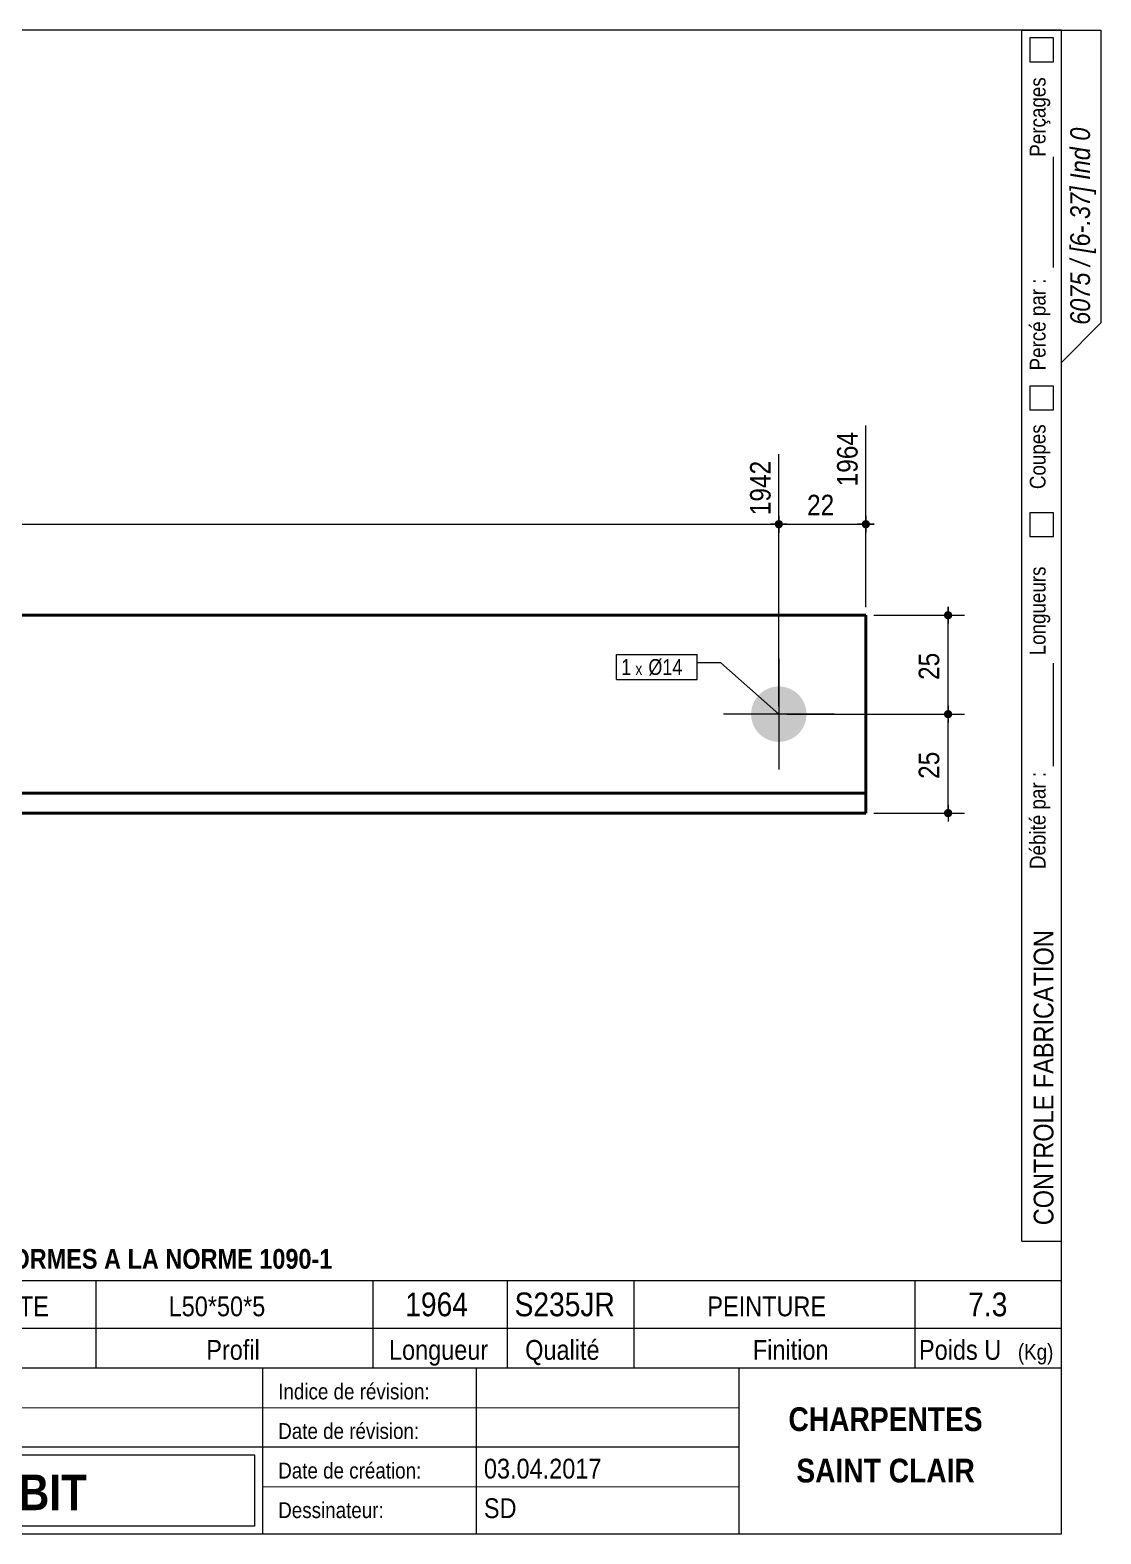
# Model space of a CAD drawing. Header units: millimetres. Extents: x 2 to 287, y 5 to 195.
# Drawn here: x 151.6 to 287, y 5 to 195 of the extents above; entities that cross this region are included whole.
import ezdxf

# ---------------------------------------------------------------- set-up
doc = ezdxf.new("R2010")
doc.units = ezdxf.units.MM
for name, color, linetype, lineweight in [('Autre type objet', 1, 'Continuous', 0), ('Boulon', 7, 'Continuous', 0), ('Cotation', 7, 'Continuous', 0), ('Désignation boulon', 3, 'Continuous', 0), ('Feuille dessin', 5, 'Continuous', 0), ('Piece', 2, 'Continuous', 0)]:
    doc.layers.add(name, color=color, linetype=linetype, lineweight=lineweight)
doc.styles.add('ARIAL', font='ARIAL.TTF')
doc.styles.add('ARIAL_BOLD', font='ARIALBD.TTF')
doc.styles.add('ARIAL_ITALIC', font='ARIALI.TTF')
doc.styles.add('COMIC_SANS_MS', font='COMIC.TTF')

# ---------------------------------------------------------------- blocks, each defined once
blk = doc.blocks.new('*A2')
at = {"layer": 'Boulon'}
blk.add_hatch(color=256, dxfattribs=at).paths.add_polyline_path([(246.37, 112.07), (246.45, 112.07), (246.54, 112.06), (246.62, 112.05), (246.71, 112.04), (246.79, 112.03), (246.88, 112.02), (246.96, 112), (247.05, 111.98), (247.13, 111.97), (247.21, 111.94), (247.3, 111.92), (247.38, 111.89), (247.46, 111.87), (247.54, 111.84), (247.62, 111.8), (247.7, 111.77), (247.78, 111.73), (247.85, 111.7), (247.93, 111.66), (248.01, 111.62), (248.08, 111.57), (248.15, 111.53), (248.22, 111.48), (248.3, 111.43), (248.36, 111.38), (248.43, 111.33), (248.5, 111.28), (248.57, 111.22), (248.63, 111.16), (248.69, 111.1), (248.75, 111.04), (248.81, 110.98), (248.87, 110.92), (248.93, 110.86), (248.99, 110.79), (249.04, 110.72), (249.09, 110.65), (249.14, 110.59), (249.19, 110.51), (249.24, 110.44), (249.28, 110.37), (249.33, 110.3), (249.37, 110.22), (249.41, 110.14), (249.44, 110.07), (249.48, 109.99), (249.51, 109.91), (249.55, 109.83), (249.58, 109.75), (249.6, 109.67), (249.63, 109.59), (249.65, 109.5), (249.68, 109.42), (249.69, 109.34), (249.71, 109.25), (249.73, 109.17), (249.74, 109.08), (249.75, 109), (249.76, 108.91), (249.77, 108.83), (249.78, 108.74), (249.78, 108.66), (249.78, 108.57), (249.78, 108.48), (249.78, 108.4), (249.77, 108.31), (249.76, 108.23), (249.75, 108.14), (249.74, 108.06), (249.73, 107.97), (249.71, 107.89), (249.69, 107.8), (249.68, 107.72), (249.65, 107.64), (249.63, 107.55), (249.6, 107.47), (249.58, 107.39), (249.55, 107.31), (249.51, 107.23), (249.48, 107.15), (249.44, 107.07), (249.41, 107), (249.37, 106.92), (249.33, 106.84), (249.28, 106.77), (249.24, 106.7), (249.19, 106.63), (249.14, 106.55), (249.09, 106.49), (249.04, 106.42), (248.99, 106.35), (248.93, 106.28), (248.87, 106.22), (248.81, 106.16), (248.75, 106.1), (248.69, 106.04), (248.63, 105.98), (248.57, 105.92), (248.5, 105.86), (248.43, 105.81), (248.36, 105.76), (248.3, 105.71), (248.22, 105.66), (248.15, 105.61), (248.08, 105.57), (248.01, 105.52), (247.93, 105.48), (247.85, 105.44), (247.78, 105.41), (247.7, 105.37), (247.62, 105.34), (247.54, 105.3), (247.46, 105.27), (247.38, 105.25), (247.3, 105.22), (247.21, 105.2), (247.13, 105.17), (247.05, 105.16), (246.96, 105.14), (246.88, 105.12), (246.79, 105.11), (246.71, 105.1), (246.62, 105.09), (246.54, 105.08), (246.45, 105.07), (246.37, 105.07), (246.28, 105.07), (246.19, 105.07), (246.11, 105.07), (246.02, 105.08), (245.94, 105.09), (245.85, 105.1), (245.77, 105.11), (245.68, 105.12), (245.6, 105.14), (245.51, 105.16), (245.43, 105.17), (245.35, 105.2), (245.26, 105.22), (245.18, 105.25), (245.1, 105.27), (245.02, 105.3), (244.94, 105.34), (244.86, 105.37), (244.78, 105.41), (244.71, 105.44), (244.63, 105.48), (244.55, 105.52), (244.48, 105.57), (244.41, 105.61), (244.34, 105.66), (244.26, 105.71), (244.2, 105.76), (244.13, 105.81), (244.06, 105.86), (243.99, 105.92), (243.93, 105.98), (243.87, 106.04), (243.81, 106.1), (243.75, 106.16), (243.69, 106.22), (243.63, 106.28), (243.57, 106.35), (243.52, 106.42), (243.47, 106.49), (243.42, 106.55), (243.37, 106.63), (243.32, 106.7), (243.28, 106.77), (243.23, 106.84), (243.19, 106.92), (243.15, 107), (243.12, 107.07), (243.08, 107.15), (243.05, 107.23), (243.01, 107.31), (242.98, 107.39), (242.96, 107.47), (242.93, 107.55), (242.91, 107.64), (242.88, 107.72), (242.87, 107.8), (242.85, 107.89), (242.83, 107.97), (242.82, 108.06), (242.81, 108.14), (242.8, 108.23), (242.79, 108.31), (242.78, 108.4), (242.78, 108.48), (242.78, 108.57), (242.78, 108.66), (242.78, 108.74), (242.79, 108.83), (242.8, 108.91), (242.81, 109), (242.82, 109.08), (242.83, 109.17), (242.85, 109.25), (242.87, 109.34), (242.88, 109.42), (242.91, 109.5), (242.93, 109.59), (242.96, 109.67), (242.98, 109.75), (243.01, 109.83), (243.05, 109.91), (243.08, 109.99), (243.12, 110.07), (243.15, 110.14), (243.19, 110.22), (243.23, 110.3), (243.28, 110.37), (243.32, 110.44), (243.37, 110.51), (243.42, 110.59), (243.47, 110.65), (243.52, 110.72), (243.57, 110.79), (243.63, 110.86), (243.69, 110.92), (243.75, 110.98), (243.81, 111.04), (243.87, 111.1), (243.93, 111.16), (243.99, 111.22), (244.06, 111.28), (244.13, 111.33), (244.2, 111.38), (244.26, 111.43), (244.34, 111.48), (244.41, 111.53), (244.48, 111.57), (244.55, 111.62), (244.63, 111.66), (244.71, 111.7), (244.78, 111.73), (244.86, 111.77), (244.94, 111.8), (245.02, 111.84), (245.1, 111.87), (245.18, 111.89), (245.26, 111.92), (245.35, 111.94), (245.43, 111.97), (245.51, 111.98), (245.6, 112), (245.68, 112.02), (245.77, 112.03), (245.85, 112.04), (245.94, 112.05), (246.02, 112.06), (246.11, 112.07), (246.19, 112.07), (246.28, 112.07)], flags=17)
at = {"layer": 'Boulon', "linetype": 'Continuous', "lineweight": 0}
for p, q in [((246.28, 115.57), (246.28, 101.57)), ((253.28, 108.57), (239.28, 108.57))]:
    blk.add_line(p, q, dxfattribs=at)
blk = doc.blocks.new('*A3')
at = {"layer": 'Piece', "color": 2, "linetype": 'Continuous', "lineweight": 40}
for p, q in [((25.68, 98.57), (25.68, 121.07)), ((141.43, 121.07), (25.68, 121.07)), ((257.28, 121.07), (141.53, 121.07)), ((257.28, 98.57), (257.28, 121.07)), ((25.68, 96.07), (25.68, 98.57)), ((141.43, 98.57), (25.68, 98.57)), ((257.28, 98.57), (141.53, 98.57)), ((257.28, 96.07), (257.28, 98.57)), ((141.43, 96.07), (25.68, 96.07)), ((257.28, 96.07), (141.53, 96.07))]:
    blk.add_line(p, q, dxfattribs=at)
blk = doc.blocks.new('*A4')
at = {"layer": 'Feuille dessin', "linetype": 'Continuous', "lineweight": 0}
for p, q in [((282, 195), (5, 195)), ((5, 195), (5, 5)), ((282, 5), (282, 195)), ((5, 5), (282, 5))]:
    blk.add_line(p, q, dxfattribs=at)
at = {"layer": 'Feuille dessin', "style": 'ARIAL', "width": 0.85}
blk.add_text('Tekla Structures', height=2, rotation=90, dxfattribs=at).set_placement((4.5, 5.5))
blk = doc.blocks.new('*A5')
at = {"layer": 'Autre type objet', "linetype": 'Continuous', "lineweight": 0}
for p, q in [((277, 42), (277, 195)), ((277, 195), (287, 195)), ((278, 194), (278, 191)), ((281, 194), (278, 194)), ((281, 191), (281, 194)), ((282, 42), (282, 195)), ((287, 195), (287, 158)), ((278, 191), (281, 191)), ((281, 165), (281, 179)), ((287, 158), (282, 153)), ((278, 150), (278, 147)), ((281, 150), (278, 150)), ((281, 147), (281, 150)), ((278, 147), (281, 147)), ((278, 134), (278, 131)), ((281, 134), (278, 134)), ((281, 131), (281, 134)), ((278, 131), (281, 131)), ((281, 102), (281, 115)), ((277, 42), (282, 42))]:
    blk.add_line(p, q, dxfattribs=at)
at = {"layer": 'Autre type objet', "width": 0.85}
for s, height, style, p in [('Perçages', 2, 'ARIAL', (280, 179)), ('6075 / [6-.37] Ind 0', 2.5, 'ARIAL_ITALIC', (285.619109, 157.760245)), ('Percé par :', 2, 'ARIAL', (280, 152)), ('Coupes', 2, 'ARIAL', (280, 137)), ('Longueurs', 2, 'ARIAL', (280, 116)), ('Débité par :', 2, 'ARIAL', (280, 89)), ('CONTROLE FABRICATION', 2.5, 'ARIAL', (281, 44))]:
    blk.add_text(s, height=height, rotation=90, dxfattribs=dict(at, style=style)).set_placement(p)
blk = doc.blocks.new('*A7')
at = {"layer": 'Autre type objet', "linetype": 'Continuous', "lineweight": 0}
for p, q in [((92, 37), (282, 37)), ((92, 37), (92, 31)), ((92.51953, 36.5), (113.5, 36.5)), ((92.51953, 31.394341), (92.51953, 36.5)), ((113.5, 36.5), (113.5, 31.394341)), ((114.5, 31), (114.5, 37)), ((134.5, 31), (134.5, 37)), ((160, 31), (160, 37)), ((195, 31), (195, 37)), ((212, 31), (212, 37)), ((228, 31), (228, 37)), ((263.5, 31), (263.5, 37)), ((282, 31), (282, 37)), ((92, 31), (282, 31)), ((92, 31), (92, 5)), ((113.5, 31.394341), (92.51953, 31.394341)), ((114.5, 16), (114.5, 31)), ((134.5, 26), (134.5, 31)), ((160, 26), (160, 31)), ((195, 26), (195, 31)), ((212, 26), (212, 31)), ((228, 26), (228, 31)), ((263.5, 26), (263.5, 31)), ((282, 5), (282, 31)), ((92, 26), (282, 26)), ((181, 26), (181, 5)), ((208, 26), (208, 5)), ((241.262466, 5), (241.262466, 26)), ((92, 21), (241.327069, 20.935451)), ((92, 16), (181, 16)), ((181, 16), (241.297815, 16.021151)), ((93, 15), (180, 15)), ((93, 6), (93, 15)), ((180, 15), (180, 6)), ((181, 11), (241.217807, 10.969512)), ((180, 6), (93, 6)), ((92, 5), (282, 5))]:
    blk.add_line(p, q, dxfattribs=at)
at = {"layer": 'Autre type objet', "width": 0.85}
for s, height, style, p in [('TOLERANCES ESSENTIELLES CONFORMES A LA NORME 1090-1', 2.5, 'ARIAL_BOLD', (96.5, 38.5)), ('6-37', 3, 'ARIAL_BOLD', (98.285724, 32.540141)), ('1', 3, 'ARIAL', (120.389893, 32.5)), ('STABILITE', 2.5, 'ARIAL', (139.159546, 32.5)), ('L50*50*5', 2.5, 'ARIAL', (169.146973, 32.5)), ('1964', 3, 'ARIAL', (199.053223, 32.5)), ('S235JR', 3, 'ARIAL', (212.880127, 32.5)), ('PEINTURE', 2.5, 'ARIAL', (237.24646, 32.5)), ('7.3', 3, 'ARIAL', (270.222412, 32.5)), ('Repère', 2.5, 'ARIAL', (96.112978, 27)), ('Qté', 2.5, 'ARIAL', (119, 27)), ('Nom', 2.5, 'ARIAL', (142.961426, 27)), ('Profil', 2.5, 'ARIAL', (173.903564, 27)), ('Longueur', 2.5, 'ARIAL', (197, 27)), ('Qualité', 2.5, 'ARIAL', (214.218018, 27)), ('Finition', 2.5, 'ARIAL', (243, 27)), ('Poids U', 2.5, 'ARIAL', (264, 27)), ('(Kg)', 2, 'ARIAL', (276.5, 27)), ('6075', 3.5, 'ARIAL', (115.5, 22)), ('N° Affaire:', 2, 'ARIAL', (93.640566, 22)), ('Indice de révision:', 2, 'ARIAL', (183, 22)), ('CHARPENTES', 3, 'ARIAL_BOLD', (247.5, 18)), ('Nom Affaire:', 2, 'ARIAL', (93.640566, 17.5)), ('GHD Bât N', 3.5, 'ARIAL', (115.5, 17)), ('Date de révision:', 2, 'ARIAL', (183, 17)), ('Date de création:', 2, 'ARIAL', (183, 12)), ('03.04.2017', 2.5, 'ARIAL', (209, 12)), ('SAINT CLAIR', 3, 'ARIAL_BOLD', (248.5, 11.5)), ('CROQUIS   DE  DEBIT', 4.5, 'ARIAL_BOLD', (103, 8)), ('SD', 2.5, 'ARIAL', (209, 7)), ('Dessinateur:', 2, 'ARIAL', (183, 7))]:
    blk.add_text(s, height=height, dxfattribs=dict(at, style=style)).set_placement(p)
blk = doc.blocks.new('*A9')
at = {"layer": 'Cotation'}
for points in [[(267.65, 108.05), (267.63, 108.05), (267.6, 108.06), (267.58, 108.06), (267.55, 108.07), (267.53, 108.07), (267.5, 108.08), (267.48, 108.09), (267.46, 108.1), (267.43, 108.11), (267.41, 108.12), (267.39, 108.14), (267.37, 108.15), (267.35, 108.17), (267.33, 108.18), (267.31, 108.2), (267.29, 108.22), (267.28, 108.24), (267.26, 108.26), (267.25, 108.28), (267.23, 108.3), (267.22, 108.32), (267.21, 108.35), (267.2, 108.37), (267.19, 108.39), (267.18, 108.42), (267.18, 108.44), (267.17, 108.47), (267.17, 108.49), (267.16, 108.52), (267.16, 108.54), (267.16, 108.57), (267.16, 108.6), (267.16, 108.62), (267.17, 108.65), (267.17, 108.67), (267.18, 108.7), (267.18, 108.72), (267.19, 108.75), (267.2, 108.77), (267.21, 108.79), (267.22, 108.82), (267.23, 108.84), (267.25, 108.86), (267.26, 108.88), (267.28, 108.9), (267.29, 108.92), (267.31, 108.94), (267.33, 108.96), (267.35, 108.97), (267.37, 108.99), (267.39, 109), (267.41, 109.02), (267.43, 109.03), (267.46, 109.04), (267.48, 109.05), (267.5, 109.06), (267.53, 109.07), (267.55, 109.07), (267.58, 109.08), (267.6, 109.08), (267.63, 109.09), (267.65, 109.09), (267.68, 109.09), (267.71, 109.09), (267.73, 109.09), (267.76, 109.08), (267.78, 109.08), (267.81, 109.07), (267.83, 109.07), (267.86, 109.06), (267.88, 109.05), (267.9, 109.04), (267.93, 109.03), (267.95, 109.02), (267.97, 109), (267.99, 108.99), (268.01, 108.97), (268.03, 108.96), (268.05, 108.94), (268.07, 108.92), (268.08, 108.9), (268.1, 108.88), (268.11, 108.86), (268.13, 108.84), (268.14, 108.82), (268.15, 108.79), (268.16, 108.77), (268.17, 108.75), (268.18, 108.72), (268.18, 108.7), (268.19, 108.67), (268.19, 108.65), (268.2, 108.62), (268.2, 108.6), (268.2, 108.57), (268.2, 108.54), (268.2, 108.52), (268.19, 108.49), (268.19, 108.47), (268.18, 108.44), (268.18, 108.42), (268.17, 108.39), (268.16, 108.37), (268.15, 108.35), (268.14, 108.32), (268.13, 108.3), (268.11, 108.28), (268.1, 108.26), (268.08, 108.24), (268.07, 108.22), (268.05, 108.2), (268.03, 108.18), (268.01, 108.17), (267.99, 108.15), (267.97, 108.14), (267.95, 108.12), (267.93, 108.11), (267.9, 108.1), (267.88, 108.09), (267.86, 108.08), (267.83, 108.07), (267.81, 108.07), (267.78, 108.06), (267.76, 108.06), (267.73, 108.05), (267.71, 108.05), (267.68, 108.05)], [(267.65, 95.55), (267.63, 95.55), (267.6, 95.56), (267.58, 95.56), (267.55, 95.57), (267.53, 95.57), (267.5, 95.58), (267.48, 95.59), (267.46, 95.6), (267.43, 95.61), (267.41, 95.62), (267.39, 95.64), (267.37, 95.65), (267.35, 95.67), (267.33, 95.68), (267.31, 95.7), (267.29, 95.72), (267.28, 95.74), (267.26, 95.76), (267.25, 95.78), (267.23, 95.8), (267.22, 95.82), (267.21, 95.85), (267.2, 95.87), (267.19, 95.89), (267.18, 95.92), (267.18, 95.94), (267.17, 95.97), (267.17, 95.99), (267.16, 96.02), (267.16, 96.04), (267.16, 96.07), (267.16, 96.1), (267.16, 96.12), (267.17, 96.15), (267.17, 96.17), (267.18, 96.2), (267.18, 96.22), (267.19, 96.25), (267.2, 96.27), (267.21, 96.29), (267.22, 96.32), (267.23, 96.34), (267.25, 96.36), (267.26, 96.38), (267.28, 96.4), (267.29, 96.42), (267.31, 96.44), (267.33, 96.46), (267.35, 96.47), (267.37, 96.49), (267.39, 96.5), (267.41, 96.52), (267.43, 96.53), (267.46, 96.54), (267.48, 96.55), (267.5, 96.56), (267.53, 96.57), (267.55, 96.57), (267.58, 96.58), (267.6, 96.58), (267.63, 96.59), (267.65, 96.59), (267.68, 96.59), (267.71, 96.59), (267.73, 96.59), (267.76, 96.58), (267.78, 96.58), (267.81, 96.57), (267.83, 96.57), (267.86, 96.56), (267.88, 96.55), (267.9, 96.54), (267.93, 96.53), (267.95, 96.52), (267.97, 96.5), (267.99, 96.49), (268.01, 96.47), (268.03, 96.46), (268.05, 96.44), (268.07, 96.42), (268.08, 96.4), (268.1, 96.38), (268.11, 96.36), (268.13, 96.34), (268.14, 96.32), (268.15, 96.29), (268.16, 96.27), (268.17, 96.25), (268.18, 96.22), (268.18, 96.2), (268.19, 96.17), (268.19, 96.15), (268.2, 96.12), (268.2, 96.1), (268.2, 96.07), (268.2, 96.04), (268.2, 96.02), (268.19, 95.99), (268.19, 95.97), (268.18, 95.94), (268.18, 95.92), (268.17, 95.89), (268.16, 95.87), (268.15, 95.85), (268.14, 95.82), (268.13, 95.8), (268.11, 95.78), (268.1, 95.76), (268.08, 95.74), (268.07, 95.72), (268.05, 95.7), (268.03, 95.68), (268.01, 95.67), (267.99, 95.65), (267.97, 95.64), (267.95, 95.62), (267.93, 95.61), (267.9, 95.6), (267.88, 95.59), (267.86, 95.58), (267.83, 95.57), (267.81, 95.57), (267.78, 95.56), (267.76, 95.56), (267.73, 95.55), (267.71, 95.55), (267.68, 95.55)]]:
    blk.add_hatch(color=256, dxfattribs=at).paths.add_polyline_path(points, flags=17)
at = {"layer": 'Cotation', "linetype": 'Continuous', "lineweight": 0}
for p, q in [((247.28, 108.57), (269.76, 108.57)), ((266.64, 108.57), (268.72, 108.57)), ((267.68, 109.61), (267.68, 107.53)), ((267.68, 108.57), (267.68, 109.61)), ((267.68, 96.07), (267.68, 108.57)), ((267.68, 97.11), (267.68, 95.03)), ((258.28, 96.07), (269.76, 96.07)), ((266.64, 96.07), (268.72, 96.07)), ((267.68, 96.07), (267.68, 95.03))]:
    blk.add_line(p, q, dxfattribs=at)
at = {"layer": 'Cotation'}
for p in [(267.68, 108.57), (267.68, 96.07)]:
    blk.add_point(p, dxfattribs=at)
at = {"layer": 'Cotation', "style": 'ARIAL', "width": 0.85}
blk.add_text('25', height=2.6, rotation=90.0002, dxfattribs=at).set_placement((266.56, 100.39))
blk = doc.blocks.new('*A10')
at = {"layer": 'Cotation'}
for points in [[(267.65, 120.55), (267.63, 120.55), (267.6, 120.56), (267.58, 120.56), (267.55, 120.57), (267.53, 120.57), (267.5, 120.58), (267.48, 120.59), (267.46, 120.6), (267.43, 120.61), (267.41, 120.62), (267.39, 120.64), (267.37, 120.65), (267.35, 120.67), (267.33, 120.68), (267.31, 120.7), (267.29, 120.72), (267.28, 120.74), (267.26, 120.76), (267.25, 120.78), (267.23, 120.8), (267.22, 120.82), (267.21, 120.85), (267.2, 120.87), (267.19, 120.89), (267.18, 120.92), (267.18, 120.94), (267.17, 120.97), (267.17, 120.99), (267.16, 121.02), (267.16, 121.04), (267.16, 121.07), (267.16, 121.1), (267.16, 121.12), (267.17, 121.15), (267.17, 121.17), (267.18, 121.2), (267.18, 121.22), (267.19, 121.25), (267.2, 121.27), (267.21, 121.29), (267.22, 121.32), (267.23, 121.34), (267.25, 121.36), (267.26, 121.38), (267.28, 121.4), (267.29, 121.42), (267.31, 121.44), (267.33, 121.46), (267.35, 121.47), (267.37, 121.49), (267.39, 121.5), (267.41, 121.52), (267.43, 121.53), (267.46, 121.54), (267.48, 121.55), (267.5, 121.56), (267.53, 121.57), (267.55, 121.57), (267.58, 121.58), (267.6, 121.58), (267.63, 121.59), (267.65, 121.59), (267.68, 121.59), (267.71, 121.59), (267.73, 121.59), (267.76, 121.58), (267.78, 121.58), (267.81, 121.57), (267.83, 121.57), (267.86, 121.56), (267.88, 121.55), (267.9, 121.54), (267.93, 121.53), (267.95, 121.52), (267.97, 121.5), (267.99, 121.49), (268.01, 121.47), (268.03, 121.46), (268.05, 121.44), (268.07, 121.42), (268.08, 121.4), (268.1, 121.38), (268.11, 121.36), (268.13, 121.34), (268.14, 121.32), (268.15, 121.29), (268.16, 121.27), (268.17, 121.25), (268.18, 121.22), (268.18, 121.2), (268.19, 121.17), (268.19, 121.15), (268.2, 121.12), (268.2, 121.1), (268.2, 121.07), (268.2, 121.04), (268.2, 121.02), (268.19, 120.99), (268.19, 120.97), (268.18, 120.94), (268.18, 120.92), (268.17, 120.89), (268.16, 120.87), (268.15, 120.85), (268.14, 120.82), (268.13, 120.8), (268.11, 120.78), (268.1, 120.76), (268.08, 120.74), (268.07, 120.72), (268.05, 120.7), (268.03, 120.68), (268.01, 120.67), (267.99, 120.65), (267.97, 120.64), (267.95, 120.62), (267.93, 120.61), (267.9, 120.6), (267.88, 120.59), (267.86, 120.58), (267.83, 120.57), (267.81, 120.57), (267.78, 120.56), (267.76, 120.56), (267.73, 120.55), (267.71, 120.55), (267.68, 120.55)], [(267.65, 108.05), (267.63, 108.05), (267.6, 108.06), (267.58, 108.06), (267.55, 108.07), (267.53, 108.07), (267.5, 108.08), (267.48, 108.09), (267.46, 108.1), (267.43, 108.11), (267.41, 108.12), (267.39, 108.14), (267.37, 108.15), (267.35, 108.17), (267.33, 108.18), (267.31, 108.2), (267.29, 108.22), (267.28, 108.24), (267.26, 108.26), (267.25, 108.28), (267.23, 108.3), (267.22, 108.32), (267.21, 108.35), (267.2, 108.37), (267.19, 108.39), (267.18, 108.42), (267.18, 108.44), (267.17, 108.47), (267.17, 108.49), (267.16, 108.52), (267.16, 108.54), (267.16, 108.57), (267.16, 108.6), (267.16, 108.62), (267.17, 108.65), (267.17, 108.67), (267.18, 108.7), (267.18, 108.72), (267.19, 108.75), (267.2, 108.77), (267.21, 108.79), (267.22, 108.82), (267.23, 108.84), (267.25, 108.86), (267.26, 108.88), (267.28, 108.9), (267.29, 108.92), (267.31, 108.94), (267.33, 108.96), (267.35, 108.97), (267.37, 108.99), (267.39, 109), (267.41, 109.02), (267.43, 109.03), (267.46, 109.04), (267.48, 109.05), (267.5, 109.06), (267.53, 109.07), (267.55, 109.07), (267.58, 109.08), (267.6, 109.08), (267.63, 109.09), (267.65, 109.09), (267.68, 109.09), (267.71, 109.09), (267.73, 109.09), (267.76, 109.08), (267.78, 109.08), (267.81, 109.07), (267.83, 109.07), (267.86, 109.06), (267.88, 109.05), (267.9, 109.04), (267.93, 109.03), (267.95, 109.02), (267.97, 109), (267.99, 108.99), (268.01, 108.97), (268.03, 108.96), (268.05, 108.94), (268.07, 108.92), (268.08, 108.9), (268.1, 108.88), (268.11, 108.86), (268.13, 108.84), (268.14, 108.82), (268.15, 108.79), (268.16, 108.77), (268.17, 108.75), (268.18, 108.72), (268.18, 108.7), (268.19, 108.67), (268.19, 108.65), (268.2, 108.62), (268.2, 108.6), (268.2, 108.57), (268.2, 108.54), (268.2, 108.52), (268.19, 108.49), (268.19, 108.47), (268.18, 108.44), (268.18, 108.42), (268.17, 108.39), (268.16, 108.37), (268.15, 108.35), (268.14, 108.32), (268.13, 108.3), (268.11, 108.28), (268.1, 108.26), (268.08, 108.24), (268.07, 108.22), (268.05, 108.2), (268.03, 108.18), (268.01, 108.17), (267.99, 108.15), (267.97, 108.14), (267.95, 108.12), (267.93, 108.11), (267.9, 108.1), (267.88, 108.09), (267.86, 108.08), (267.83, 108.07), (267.81, 108.07), (267.78, 108.06), (267.76, 108.06), (267.73, 108.05), (267.71, 108.05), (267.68, 108.05)]]:
    blk.add_hatch(color=256, dxfattribs=at).paths.add_polyline_path(points, flags=17)
at = {"layer": 'Cotation', "linetype": 'Continuous', "lineweight": 0}
for p, q in [((267.68, 122.11), (267.68, 120.03)), ((267.68, 121.07), (267.68, 122.11)), ((258.28, 121.07), (269.76, 121.07)), ((266.64, 121.07), (268.72, 121.07)), ((267.68, 108.57), (267.68, 121.07)), ((247.28, 108.57), (269.76, 108.57)), ((266.64, 108.57), (268.72, 108.57)), ((267.68, 109.61), (267.68, 107.53)), ((267.68, 108.57), (267.68, 107.53))]:
    blk.add_line(p, q, dxfattribs=at)
at = {"layer": 'Cotation'}
for p in [(267.68, 121.07), (267.68, 108.57)]:
    blk.add_point(p, dxfattribs=at)
at = {"layer": 'Cotation', "style": 'ARIAL', "width": 0.85}
blk.add_text('25', height=2.6, rotation=90.0002, dxfattribs=at).set_placement((266.56, 112.89))
blk = doc.blocks.new('*A14')
at = {"layer": 'Cotation'}
for points in [[(36.65, 132.05), (36.63, 132.05), (36.6, 132.06), (36.58, 132.06), (36.55, 132.07), (36.53, 132.07), (36.5, 132.08), (36.48, 132.09), (36.46, 132.1), (36.43, 132.11), (36.41, 132.12), (36.39, 132.14), (36.37, 132.15), (36.35, 132.17), (36.33, 132.18), (36.31, 132.2), (36.29, 132.22), (36.28, 132.24), (36.26, 132.26), (36.25, 132.28), (36.23, 132.3), (36.22, 132.32), (36.21, 132.35), (36.2, 132.37), (36.19, 132.39), (36.18, 132.42), (36.18, 132.44), (36.17, 132.47), (36.17, 132.49), (36.16, 132.52), (36.16, 132.54), (36.16, 132.57), (36.16, 132.6), (36.16, 132.62), (36.17, 132.65), (36.17, 132.67), (36.18, 132.7), (36.18, 132.72), (36.19, 132.75), (36.2, 132.77), (36.21, 132.79), (36.22, 132.82), (36.23, 132.84), (36.25, 132.86), (36.26, 132.88), (36.28, 132.9), (36.29, 132.92), (36.31, 132.94), (36.33, 132.96), (36.35, 132.97), (36.37, 132.99), (36.39, 133), (36.41, 133.02), (36.43, 133.03), (36.46, 133.04), (36.48, 133.05), (36.5, 133.06), (36.53, 133.07), (36.55, 133.07), (36.58, 133.08), (36.6, 133.08), (36.63, 133.09), (36.65, 133.09), (36.68, 133.09), (36.71, 133.09), (36.73, 133.09), (36.76, 133.08), (36.78, 133.08), (36.81, 133.07), (36.83, 133.07), (36.86, 133.06), (36.88, 133.05), (36.9, 133.04), (36.93, 133.03), (36.95, 133.02), (36.97, 133), (36.99, 132.99), (37.01, 132.97), (37.03, 132.96), (37.05, 132.94), (37.07, 132.92), (37.08, 132.9), (37.1, 132.88), (37.11, 132.86), (37.13, 132.84), (37.14, 132.82), (37.15, 132.79), (37.16, 132.77), (37.17, 132.75), (37.18, 132.72), (37.18, 132.7), (37.19, 132.67), (37.19, 132.65), (37.2, 132.62), (37.2, 132.6), (37.2, 132.57), (37.2, 132.54), (37.2, 132.52), (37.19, 132.49), (37.19, 132.47), (37.18, 132.44), (37.18, 132.42), (37.17, 132.39), (37.16, 132.37), (37.15, 132.35), (37.14, 132.32), (37.13, 132.3), (37.11, 132.28), (37.1, 132.26), (37.08, 132.24), (37.07, 132.22), (37.05, 132.2), (37.03, 132.18), (37.01, 132.17), (36.99, 132.15), (36.97, 132.14), (36.95, 132.12), (36.93, 132.11), (36.9, 132.1), (36.88, 132.09), (36.86, 132.08), (36.83, 132.07), (36.81, 132.07), (36.78, 132.06), (36.76, 132.06), (36.73, 132.05), (36.71, 132.05), (36.68, 132.05)], [(246.25, 132.05), (246.23, 132.05), (246.2, 132.06), (246.18, 132.06), (246.15, 132.07), (246.13, 132.07), (246.1, 132.08), (246.08, 132.09), (246.06, 132.1), (246.03, 132.11), (246.01, 132.12), (245.99, 132.14), (245.97, 132.15), (245.95, 132.17), (245.93, 132.18), (245.91, 132.2), (245.89, 132.22), (245.88, 132.24), (245.86, 132.26), (245.85, 132.28), (245.83, 132.3), (245.82, 132.32), (245.81, 132.35), (245.8, 132.37), (245.79, 132.39), (245.78, 132.42), (245.78, 132.44), (245.77, 132.47), (245.77, 132.49), (245.76, 132.52), (245.76, 132.54), (245.76, 132.57), (245.76, 132.6), (245.76, 132.62), (245.77, 132.65), (245.77, 132.67), (245.78, 132.7), (245.78, 132.72), (245.79, 132.75), (245.8, 132.77), (245.81, 132.79), (245.82, 132.82), (245.83, 132.84), (245.85, 132.86), (245.86, 132.88), (245.88, 132.9), (245.89, 132.92), (245.91, 132.94), (245.93, 132.96), (245.95, 132.97), (245.97, 132.99), (245.99, 133), (246.01, 133.02), (246.03, 133.03), (246.06, 133.04), (246.08, 133.05), (246.1, 133.06), (246.13, 133.07), (246.15, 133.07), (246.18, 133.08), (246.2, 133.08), (246.23, 133.09), (246.25, 133.09), (246.28, 133.09), (246.31, 133.09), (246.33, 133.09), (246.36, 133.08), (246.38, 133.08), (246.41, 133.07), (246.43, 133.07), (246.46, 133.06), (246.48, 133.05), (246.5, 133.04), (246.53, 133.03), (246.55, 133.02), (246.57, 133), (246.59, 132.99), (246.61, 132.97), (246.63, 132.96), (246.65, 132.94), (246.67, 132.92), (246.68, 132.9), (246.7, 132.88), (246.71, 132.86), (246.73, 132.84), (246.74, 132.82), (246.75, 132.79), (246.76, 132.77), (246.77, 132.75), (246.78, 132.72), (246.78, 132.7), (246.79, 132.67), (246.79, 132.65), (246.8, 132.62), (246.8, 132.6), (246.8, 132.57), (246.8, 132.54), (246.8, 132.52), (246.79, 132.49), (246.79, 132.47), (246.78, 132.44), (246.78, 132.42), (246.77, 132.39), (246.76, 132.37), (246.75, 132.35), (246.74, 132.32), (246.73, 132.3), (246.71, 132.28), (246.7, 132.26), (246.68, 132.24), (246.67, 132.22), (246.65, 132.2), (246.63, 132.18), (246.61, 132.17), (246.59, 132.15), (246.57, 132.14), (246.55, 132.12), (246.53, 132.11), (246.5, 132.1), (246.48, 132.09), (246.46, 132.08), (246.43, 132.07), (246.41, 132.07), (246.38, 132.06), (246.36, 132.06), (246.33, 132.05), (246.31, 132.05), (246.28, 132.05)]]:
    blk.add_hatch(color=256, dxfattribs=at).paths.add_polyline_path(points, flags=17)
at = {"layer": 'Cotation', "linetype": 'Continuous', "lineweight": 0}
for p, q in [((36.68, 109.57), (36.68, 141.21)), ((246.28, 109.57), (246.28, 141.42)), ((36.68, 133.61), (36.68, 131.53)), ((246.28, 133.61), (246.28, 131.53)), ((37.72, 132.57), (35.64, 132.57)), ((36.68, 132.57), (35.64, 132.57)), ((36.68, 132.57), (246.28, 132.57)), ((247.32, 132.57), (245.24, 132.57)), ((246.28, 132.57), (247.32, 132.57))]:
    blk.add_line(p, q, dxfattribs=at)
at = {"layer": 'Cotation'}
for p in [(36.68, 132.57), (246.28, 132.57)]:
    blk.add_point(p, dxfattribs=at)
at = {"layer": 'Cotation', "style": 'ARIAL', "width": 0.85}
blk.add_text('1942', height=2.6, rotation=90.0002, dxfattribs=at).set_placement((245.24, 133.71))
blk.add_text('1920', height=2.6, dxfattribs=at).set_placement((137.62, 133.69))
blk = doc.blocks.new('*A15')
at = {"layer": 'Cotation'}
for points in [[(246.25, 132.05), (246.23, 132.05), (246.2, 132.06), (246.18, 132.06), (246.15, 132.07), (246.13, 132.07), (246.1, 132.08), (246.08, 132.09), (246.06, 132.1), (246.03, 132.11), (246.01, 132.12), (245.99, 132.14), (245.97, 132.15), (245.95, 132.17), (245.93, 132.18), (245.91, 132.2), (245.89, 132.22), (245.88, 132.24), (245.86, 132.26), (245.85, 132.28), (245.83, 132.3), (245.82, 132.32), (245.81, 132.35), (245.8, 132.37), (245.79, 132.39), (245.78, 132.42), (245.78, 132.44), (245.77, 132.47), (245.77, 132.49), (245.76, 132.52), (245.76, 132.54), (245.76, 132.57), (245.76, 132.6), (245.76, 132.62), (245.77, 132.65), (245.77, 132.67), (245.78, 132.7), (245.78, 132.72), (245.79, 132.75), (245.8, 132.77), (245.81, 132.79), (245.82, 132.82), (245.83, 132.84), (245.85, 132.86), (245.86, 132.88), (245.88, 132.9), (245.89, 132.92), (245.91, 132.94), (245.93, 132.96), (245.95, 132.97), (245.97, 132.99), (245.99, 133), (246.01, 133.02), (246.03, 133.03), (246.06, 133.04), (246.08, 133.05), (246.1, 133.06), (246.13, 133.07), (246.15, 133.07), (246.18, 133.08), (246.2, 133.08), (246.23, 133.09), (246.25, 133.09), (246.28, 133.09), (246.31, 133.09), (246.33, 133.09), (246.36, 133.08), (246.38, 133.08), (246.41, 133.07), (246.43, 133.07), (246.46, 133.06), (246.48, 133.05), (246.5, 133.04), (246.53, 133.03), (246.55, 133.02), (246.57, 133), (246.59, 132.99), (246.61, 132.97), (246.63, 132.96), (246.65, 132.94), (246.67, 132.92), (246.68, 132.9), (246.7, 132.88), (246.71, 132.86), (246.73, 132.84), (246.74, 132.82), (246.75, 132.79), (246.76, 132.77), (246.77, 132.75), (246.78, 132.72), (246.78, 132.7), (246.79, 132.67), (246.79, 132.65), (246.8, 132.62), (246.8, 132.6), (246.8, 132.57), (246.8, 132.54), (246.8, 132.52), (246.79, 132.49), (246.79, 132.47), (246.78, 132.44), (246.78, 132.42), (246.77, 132.39), (246.76, 132.37), (246.75, 132.35), (246.74, 132.32), (246.73, 132.3), (246.71, 132.28), (246.7, 132.26), (246.68, 132.24), (246.67, 132.22), (246.65, 132.2), (246.63, 132.18), (246.61, 132.17), (246.59, 132.15), (246.57, 132.14), (246.55, 132.12), (246.53, 132.11), (246.5, 132.1), (246.48, 132.09), (246.46, 132.08), (246.43, 132.07), (246.41, 132.07), (246.38, 132.06), (246.36, 132.06), (246.33, 132.05), (246.31, 132.05), (246.28, 132.05)], [(257.25, 132.05), (257.23, 132.05), (257.2, 132.06), (257.18, 132.06), (257.15, 132.07), (257.13, 132.07), (257.1, 132.08), (257.08, 132.09), (257.06, 132.1), (257.03, 132.11), (257.01, 132.12), (256.99, 132.14), (256.97, 132.15), (256.95, 132.17), (256.93, 132.18), (256.91, 132.2), (256.89, 132.22), (256.88, 132.24), (256.86, 132.26), (256.85, 132.28), (256.83, 132.3), (256.82, 132.32), (256.81, 132.35), (256.8, 132.37), (256.79, 132.39), (256.78, 132.42), (256.78, 132.44), (256.77, 132.47), (256.77, 132.49), (256.76, 132.52), (256.76, 132.54), (256.76, 132.57), (256.76, 132.6), (256.76, 132.62), (256.77, 132.65), (256.77, 132.67), (256.78, 132.7), (256.78, 132.72), (256.79, 132.75), (256.8, 132.77), (256.81, 132.79), (256.82, 132.82), (256.83, 132.84), (256.85, 132.86), (256.86, 132.88), (256.88, 132.9), (256.89, 132.92), (256.91, 132.94), (256.93, 132.96), (256.95, 132.97), (256.97, 132.99), (256.99, 133), (257.01, 133.02), (257.03, 133.03), (257.06, 133.04), (257.08, 133.05), (257.1, 133.06), (257.13, 133.07), (257.15, 133.07), (257.18, 133.08), (257.2, 133.08), (257.23, 133.09), (257.25, 133.09), (257.28, 133.09), (257.31, 133.09), (257.33, 133.09), (257.36, 133.08), (257.38, 133.08), (257.41, 133.07), (257.43, 133.07), (257.46, 133.06), (257.48, 133.05), (257.5, 133.04), (257.53, 133.03), (257.55, 133.02), (257.57, 133), (257.59, 132.99), (257.61, 132.97), (257.63, 132.96), (257.65, 132.94), (257.67, 132.92), (257.68, 132.9), (257.7, 132.88), (257.71, 132.86), (257.73, 132.84), (257.74, 132.82), (257.75, 132.79), (257.76, 132.77), (257.77, 132.75), (257.78, 132.72), (257.78, 132.7), (257.79, 132.67), (257.79, 132.65), (257.8, 132.62), (257.8, 132.6), (257.8, 132.57), (257.8, 132.54), (257.8, 132.52), (257.79, 132.49), (257.79, 132.47), (257.78, 132.44), (257.78, 132.42), (257.77, 132.39), (257.76, 132.37), (257.75, 132.35), (257.74, 132.32), (257.73, 132.3), (257.71, 132.28), (257.7, 132.26), (257.68, 132.24), (257.67, 132.22), (257.65, 132.2), (257.63, 132.18), (257.61, 132.17), (257.59, 132.15), (257.57, 132.14), (257.55, 132.12), (257.53, 132.11), (257.5, 132.1), (257.48, 132.09), (257.46, 132.08), (257.43, 132.07), (257.41, 132.07), (257.38, 132.06), (257.36, 132.06), (257.33, 132.05), (257.31, 132.05), (257.28, 132.05)]]:
    blk.add_hatch(color=256, dxfattribs=at).paths.add_polyline_path(points, flags=17)
at = {"layer": 'Cotation', "linetype": 'Continuous', "lineweight": 0}
for p, q in [((257.28, 122.07), (257.28, 145.06)), ((246.28, 109.57), (246.28, 141.42)), ((246.28, 133.61), (246.28, 131.53)), ((257.28, 133.61), (257.28, 131.53)), ((247.32, 132.57), (245.24, 132.57)), ((246.28, 132.57), (245.24, 132.57)), ((246.28, 132.57), (257.28, 132.57)), ((258.32, 132.57), (256.24, 132.57)), ((257.28, 132.57), (258.32, 132.57))]:
    blk.add_line(p, q, dxfattribs=at)
at = {"layer": 'Cotation'}
for p in [(246.28, 132.57), (257.28, 132.57)]:
    blk.add_point(p, dxfattribs=at)
at = {"layer": 'Cotation', "style": 'ARIAL', "width": 0.85}
blk.add_text('1964', height=2.6, rotation=90.0002, dxfattribs=at).set_placement((256.24, 137.35))
blk.add_text('22', height=2.6, dxfattribs=at).set_placement((249.85, 133.69))
blk = doc.blocks.new('*A17')
at = {"layer": 'Désignation boulon', "linetype": 'Continuous', "lineweight": 0}
for p, q in [((225.759835, 116.129238), (235.947726, 116.129238)), ((225.759835, 112.929238), (225.759835, 116.129238)), ((235.947726, 112.929238), (235.947726, 116.129238)), ((238.947726, 115.062572), (235.947726, 115.062572)), ((246.28, 108.57), (238.947726, 115.062572)), ((225.759835, 112.929238), (235.947726, 112.929238))]:
    blk.add_line(p, q, dxfattribs=at)
at = {"layer": 'Désignation boulon', "style": 'COMIC_SANS_MS', "width": 0.85}
for s, height, p in [('1', 2, (226.359835, 113.529238)), ('x', 1.5, (228.160031, 113.529238)), ('Ø14', 2, (229.790695, 113.529238))]:
    blk.add_text(s, height=height, dxfattribs=at).set_placement(p)

msp = doc.modelspace()

# ---------------------------------------------------------------- block references
at = {"lineweight": 0}
for name in ['*A4', '*A5', '*A15', '*A14', '*A10', '*A3', '*A17', '*A2', '*A9', '*A7']:
    msp.add_blockref(name, (0, 0), dxfattribs=at)

doc.saveas('drawing.dxf')
